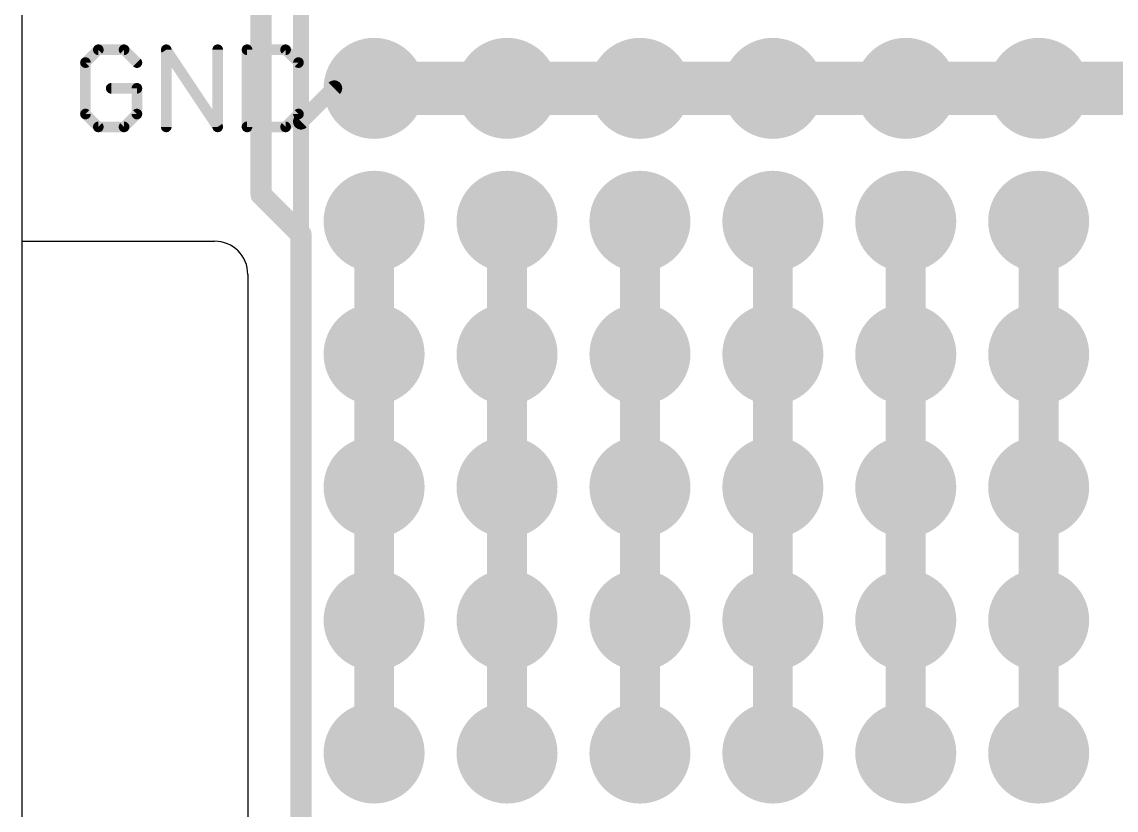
# Model space of a CAD drawing. Extents: x 0 to 65, y 0 to 56.5.
# Drawn here: x 0 to 20.91, y 25.58 to 40.64 of the extents above; entities that cross this region are included whole.
import ezdxf

# ---------------------------------------------------------------- set-up
doc = ezdxf.new("R2010")
doc.units = 0
for name, color, linetype in [('1', 12, 'CONTINUOUS'), ('16', 132, 'CONTINUOUS'), ('18', 110, 'CONTINUOUS'), ('20', 40, 'CONTINUOUS'), ('21', 253, 'CONTINUOUS'), ('30', 253, 'CONTINUOUS')]:
    doc.layers.add(name, color=color, linetype=linetype)

# ---------------------------------------------------------------- blocks, each defined once
blk = doc.blocks.new('RECT')
blk.add_solid([(-0.5, -0.5), (0.5, -0.5), (-0.5, 0.5), (0.5, 0.5)])
blk = doc.blocks.new('ROUNDV')
at = {"const_width": 0.5}
blk.add_lwpolyline([(0, -0.25, 1), (0, 0.25, 1), (0, -0.25)], format="xyb", dxfattribs=at)

msp = doc.modelspace()

# ---------------------------------------------------------------- linework, layer by layer
at = {"layer": '1', "const_width": 0.3048}
for points in [[(5.334, 38.735), (5.334, 43.688)], [(5.334, 38.735), (5.969, 39.37)], [(5.969, 39.37), (6.731, 39.37)], [(5.334, 19.304), (5.334, 38.735)]]:
    msp.add_lwpolyline(points, dxfattribs=at)
at = {"layer": '1', "const_width": 0.1524}
for points in [[(5.969, 39.4462, 1), (5.969, 39.2938)], [(6.0229, 39.3161, 1), (5.9151, 39.4239)], [(6.731, 39.2938, 1), (6.731, 39.4462)], [(5.4102, 38.735, 1), (5.2578, 38.735)], [(5.2801, 38.7889, 1), (5.3879, 38.6811)], [(5.2578, 38.735, 1), (5.4102, 38.735)]]:
    msp.add_lwpolyline(points, format="xyb", dxfattribs=at)
at = {"layer": '16'}
for points, const_width in [([(4.572, 43.942), (4.572, 37.338)], 0.4064), ([(9.271, 39.37), (6.731, 39.37)], 0.8128), ([(11.811, 39.37), (9.271, 39.37)], 0.8128), ([(14.351, 39.37), (11.811, 39.37)], 0.8128), ([(16.891, 39.37), (14.351, 39.37)], 0.8128), ([(19.431, 39.37), (16.891, 39.37)], 0.8128), ([(21.971, 39.37), (19.431, 39.37)], 0.8128), ([(4.572, 37.338), (5.334, 36.576)], 0.4064), ([(6.731, 36.83), (6.731, 34.29)], 0.6096), ([(9.271, 36.83), (9.271, 34.29)], 0.6096), ([(11.811, 36.83), (11.811, 34.29)], 0.6096), ([(14.351, 36.83), (14.351, 34.29)], 0.6096), ([(16.891, 36.83), (16.891, 34.29)], 0.6096), ([(19.431, 36.83), (19.431, 34.29)], 0.6096), ([(5.334, 19.558), (5.334, 36.576)], 0.4064), ([(6.731, 34.29), (6.731, 31.75)], 0.6096), ([(9.271, 34.29), (9.271, 31.75)], 0.6096), ([(11.811, 34.29), (11.811, 31.75)], 0.6096), ([(14.351, 34.29), (14.351, 31.75)], 0.6096), ([(16.891, 34.29), (16.891, 31.75)], 0.6096), ([(19.431, 34.29), (19.431, 31.75)], 0.6096), ([(6.731, 31.75), (6.731, 29.21)], 0.6096), ([(9.271, 31.75), (9.271, 29.21)], 0.6096), ([(11.811, 31.75), (11.811, 29.21)], 0.6096), ([(14.351, 31.75), (14.351, 29.21)], 0.6096), ([(16.891, 31.75), (16.891, 29.21)], 0.6096), ([(19.431, 31.75), (19.431, 29.21)], 0.6096), ([(6.731, 29.21), (6.731, 26.67)], 0.6096), ([(9.271, 29.21), (9.271, 26.67)], 0.6096), ([(11.811, 29.21), (11.811, 26.67)], 0.6096), ([(14.351, 29.21), (14.351, 26.67)], 0.6096), ([(16.891, 29.21), (16.891, 26.67)], 0.6096), ([(19.431, 29.21), (19.431, 26.67)], 0.6096)]:
    msp.add_lwpolyline(points, dxfattribs=dict(at, const_width=const_width))
for points, const_width in [([(6.731, 39.5732, 1), (6.731, 39.1668)], 0.4064), ([(9.271, 39.5732, 1), (9.271, 39.1668)], 0.4064), ([(9.271, 39.1668, 1), (9.271, 39.5732)], 0.4064), ([(11.811, 39.5732, 1), (11.811, 39.1668)], 0.4064), ([(11.811, 39.1668, 1), (11.811, 39.5732)], 0.4064), ([(14.351, 39.5732, 1), (14.351, 39.1668)], 0.4064), ([(14.351, 39.1668, 1), (14.351, 39.5732)], 0.4064), ([(16.891, 39.5732, 1), (16.891, 39.1668)], 0.4064), ([(16.891, 39.1668, 1), (16.891, 39.5732)], 0.4064), ([(19.431, 39.5732, 1), (19.431, 39.1668)], 0.4064), ([(19.431, 39.1668, 1), (19.431, 39.5732)], 0.4064), ([(4.4704, 37.338, 1), (4.6736, 37.338)], 0.2032), ([(4.6438, 37.4098, 1), (4.5002, 37.2662)], 0.2032), ([(6.8834, 36.83, 1), (6.5786, 36.83)], 0.3048), ([(9.4234, 36.83, 1), (9.1186, 36.83)], 0.3048), ([(11.9634, 36.83, 1), (11.6586, 36.83)], 0.3048), ([(14.5034, 36.83, 1), (14.1986, 36.83)], 0.3048), ([(17.0434, 36.83, 1), (16.7386, 36.83)], 0.3048), ([(19.5834, 36.83, 1), (19.2786, 36.83)], 0.3048), ([(5.4356, 36.576, 1), (5.2324, 36.576)], 0.2032), ([(5.2622, 36.5042, 1), (5.4058, 36.6478)], 0.2032), ([(6.8834, 34.29, 1), (6.5786, 34.29)], 0.3048), ([(9.4234, 34.29, 1), (9.1186, 34.29)], 0.3048), ([(11.9634, 34.29, 1), (11.6586, 34.29)], 0.3048), ([(14.5034, 34.29, 1), (14.1986, 34.29)], 0.3048), ([(17.0434, 34.29, 1), (16.7386, 34.29)], 0.3048), ([(19.5834, 34.29, 1), (19.2786, 34.29)], 0.3048), ([(6.5786, 34.29, 1), (6.8834, 34.29)], 0.3048), ([(9.1186, 34.29, 1), (9.4234, 34.29)], 0.3048), ([(11.6586, 34.29, 1), (11.9634, 34.29)], 0.3048), ([(14.1986, 34.29, 1), (14.5034, 34.29)], 0.3048), ([(16.7386, 34.29, 1), (17.0434, 34.29)], 0.3048), ([(19.2786, 34.29, 1), (19.5834, 34.29)], 0.3048), ([(6.8834, 31.75, 1), (6.5786, 31.75)], 0.3048), ([(9.4234, 31.75, 1), (9.1186, 31.75)], 0.3048), ([(11.9634, 31.75, 1), (11.6586, 31.75)], 0.3048), ([(14.5034, 31.75, 1), (14.1986, 31.75)], 0.3048), ([(17.0434, 31.75, 1), (16.7386, 31.75)], 0.3048), ([(19.5834, 31.75, 1), (19.2786, 31.75)], 0.3048), ([(6.5786, 31.75, 1), (6.8834, 31.75)], 0.3048), ([(9.1186, 31.75, 1), (9.4234, 31.75)], 0.3048), ([(11.6586, 31.75, 1), (11.9634, 31.75)], 0.3048), ([(14.1986, 31.75, 1), (14.5034, 31.75)], 0.3048), ([(16.7386, 31.75, 1), (17.0434, 31.75)], 0.3048), ([(19.2786, 31.75, 1), (19.5834, 31.75)], 0.3048), ([(6.8834, 29.21, 1), (6.5786, 29.21)], 0.3048), ([(9.4234, 29.21, 1), (9.1186, 29.21)], 0.3048), ([(11.9634, 29.21, 1), (11.6586, 29.21)], 0.3048), ([(14.5034, 29.21, 1), (14.1986, 29.21)], 0.3048), ([(17.0434, 29.21, 1), (16.7386, 29.21)], 0.3048), ([(19.5834, 29.21, 1), (19.2786, 29.21)], 0.3048), ([(6.5786, 29.21, 1), (6.8834, 29.21)], 0.3048), ([(9.1186, 29.21, 1), (9.4234, 29.21)], 0.3048), ([(11.6586, 29.21, 1), (11.9634, 29.21)], 0.3048), ([(14.1986, 29.21, 1), (14.5034, 29.21)], 0.3048), ([(16.7386, 29.21, 1), (17.0434, 29.21)], 0.3048), ([(19.2786, 29.21, 1), (19.5834, 29.21)], 0.3048), ([(6.5786, 26.67, 1), (6.8834, 26.67)], 0.3048), ([(9.1186, 26.67, 1), (9.4234, 26.67)], 0.3048), ([(11.6586, 26.67, 1), (11.9634, 26.67)], 0.3048), ([(14.1986, 26.67, 1), (14.5034, 26.67)], 0.3048), ([(16.7386, 26.67, 1), (17.0434, 26.67)], 0.3048), ([(19.2786, 26.67, 1), (19.5834, 26.67)], 0.3048)]:
    msp.add_lwpolyline(points, format="xyb", dxfattribs=dict(at, const_width=const_width))
at = {"layer": '20'}
for p, q in [((0, 53.5), (0, 3)), ((0, 36.449), (3.683, 36.449)), ((4.318, 35.814), (4.318, 20.193))]:
    msp.add_line(p, q, dxfattribs=at)
msp.add_arc((3.683, 35.814), 0.635, 0, 90, dxfattribs=at)
at = {"layer": '21'}
for points, const_width in [([(1.4609, 40.1079), (1.2152, 39.8621)], 0.2032), ([(1.9524, 40.1079), (1.4609, 40.1079)], 0.2032), ([(2.1982, 39.8621), (1.9524, 40.1079)], 0.2032), ([(2.7588, 38.6334), (2.7588, 40.1079)], 0.2032), ([(2.7588, 40.1079), (3.7418, 38.6334)], 0.2032), ([(3.7418, 38.6334), (3.7418, 40.1079)], 0.2032), ([(4.3024, 40.1079), (4.3024, 38.6334)], 0.2032), ([(5.0396, 40.1079), (4.3024, 40.1079)], 0.2032), ([(5.2854, 39.8621), (5.0396, 40.1079)], 0.2032), ([(1.2152, 39.8621), (1.2152, 38.8791)], 0.2032), ([(5.2854, 38.8791), (5.2854, 39.8621)], 0.2032), ([(6.731, 39.37), (62.865, 39.37)], 0.8128), ([(2.1982, 39.3706), (1.7067, 39.3706)], 0.2032), ([(2.1982, 38.8791), (2.1982, 39.3706)], 0.2032), ([(1.2152, 38.8791), (1.4609, 38.6334)], 0.2032), ([(1.9524, 38.6334), (2.1982, 38.8791)], 0.2032), ([(5.0396, 38.6334), (5.2854, 38.8791)], 0.2032), ([(1.4609, 38.6334), (1.9524, 38.6334)], 0.2032), ([(4.3024, 38.6334), (5.0396, 38.6334)], 0.2032), ([(6.731, 36.83), (6.731, 26.416)], 0.6096), ([(9.271, 36.83), (9.271, 26.416)], 0.6096), ([(11.811, 36.83), (11.811, 26.416)], 0.6096), ([(14.351, 36.83), (14.351, 26.416)], 0.6096), ([(16.891, 36.83), (16.891, 26.416)], 0.6096), ([(19.431, 36.83), (19.431, 26.416)], 0.6096)]:
    msp.add_lwpolyline(points, dxfattribs=dict(at, const_width=const_width))
for points, const_width in [([(1.4609, 40.1587, 1), (1.4609, 40.0571)], 0.1016), ([(1.4969, 40.0719, 1), (1.425, 40.1438)], 0.1016), ([(1.9883, 40.1438, 1), (1.9165, 40.0719)], 0.1016), ([(1.9524, 40.0571, 1), (1.9524, 40.1587)], 0.1016), ([(2.8096, 40.1079, 1), (2.708, 40.1079)], 0.1016), ([(2.8011, 40.136, 1), (2.7165, 40.0797)], 0.1016), ([(3.7926, 40.1079, 1), (3.691, 40.1079)], 0.1016), ([(4.3532, 40.1079, 1), (4.2516, 40.1079)], 0.1016), ([(4.3024, 40.1587, 1), (4.3024, 40.0571)], 0.1016), ([(5.0756, 40.1438, 1), (5.0037, 40.0719)], 0.1016), ([(5.0396, 40.0571, 1), (5.0396, 40.1587)], 0.1016), ([(1.266, 39.8621, 1), (1.1644, 39.8621)], 0.1016), ([(1.1793, 39.898, 1), (1.2511, 39.8262)], 0.1016), ([(2.1622, 39.8262, 1), (2.2341, 39.898)], 0.1016), ([(5.3362, 39.8621, 1), (5.2346, 39.8621)], 0.1016), ([(5.2495, 39.8262, 1), (5.3213, 39.898)], 0.1016), ([(6.731, 39.5732, 1), (6.731, 39.1668)], 0.4064), ([(1.7067, 39.4214, 1), (1.7067, 39.3198)], 0.1016), ([(2.249, 39.3706, 1), (2.1474, 39.3706)], 0.1016), ([(2.1982, 39.3198, 1), (2.1982, 39.4214)], 0.1016), ([(1.2511, 38.9151, 1), (1.1793, 38.8432)], 0.1016), ([(1.1644, 38.8791, 1), (1.266, 38.8791)], 0.1016), ([(2.1474, 38.8791, 1), (2.249, 38.8791)], 0.1016), ([(2.2341, 38.8432, 1), (2.1622, 38.9151)], 0.1016), ([(5.2346, 38.8791, 1), (5.3362, 38.8791)], 0.1016), ([(5.3213, 38.8432, 1), (5.2495, 38.9151)], 0.1016), ([(1.4609, 38.6842, 1), (1.4609, 38.5826)], 0.1016), ([(1.425, 38.5975, 1), (1.4969, 38.6693)], 0.1016), ([(1.9165, 38.6693, 1), (1.9883, 38.5975)], 0.1016), ([(1.9524, 38.5826, 1), (1.9524, 38.6842)], 0.1016), ([(3.6995, 38.6052, 1), (3.784, 38.6616)], 0.1016), ([(4.3024, 38.6842, 1), (4.3024, 38.5826)], 0.1016), ([(5.0037, 38.6693, 1), (5.0756, 38.5975)], 0.1016), ([(5.0396, 38.5826, 1), (5.0396, 38.6842)], 0.1016), ([(2.708, 38.6334, 1), (2.8096, 38.6334)], 0.1016), ([(3.691, 38.6334, 1), (3.7926, 38.6334)], 0.1016), ([(4.2516, 38.6334, 1), (4.3532, 38.6334)], 0.1016), ([(6.8834, 36.83, 1), (6.5786, 36.83)], 0.3048), ([(9.4234, 36.83, 1), (9.1186, 36.83)], 0.3048), ([(11.9634, 36.83, 1), (11.6586, 36.83)], 0.3048), ([(14.5034, 36.83, 1), (14.1986, 36.83)], 0.3048), ([(17.0434, 36.83, 1), (16.7386, 36.83)], 0.3048), ([(19.5834, 36.83, 1), (19.2786, 36.83)], 0.3048), ([(6.5786, 26.416, 1), (6.8834, 26.416)], 0.3048), ([(9.1186, 26.416, 1), (9.4234, 26.416)], 0.3048), ([(11.6586, 26.416, 1), (11.9634, 26.416)], 0.3048), ([(14.1986, 26.416, 1), (14.5034, 26.416)], 0.3048), ([(16.7386, 26.416, 1), (17.0434, 26.416)], 0.3048), ([(19.2786, 26.416, 1), (19.5834, 26.416)], 0.3048)]:
    msp.add_lwpolyline(points, format="xyb", dxfattribs=dict(at, const_width=const_width))

# ---------------------------------------------------------------- block references
at = {"layer": '18', "xscale": 1.9304, "yscale": 1.9304}
for p in [(6.731, 39.37), (6.731, 39.37), (9.271, 39.37), (9.271, 39.37), (11.811, 39.37), (11.811, 39.37), (14.351, 39.37), (14.351, 39.37), (16.891, 39.37), (16.891, 39.37), (19.431, 39.37), (19.431, 39.37), (6.731, 36.83), (6.731, 36.83), (9.271, 36.83), (9.271, 36.83), (11.811, 36.83), (11.811, 36.83), (14.351, 36.83), (14.351, 36.83), (16.891, 36.83), (16.891, 36.83), (19.431, 36.83), (19.431, 36.83), (6.731, 34.29), (6.731, 34.29), (9.271, 34.29), (9.271, 34.29), (11.811, 34.29), (11.811, 34.29), (14.351, 34.29), (14.351, 34.29), (16.891, 34.29), (16.891, 34.29), (19.431, 34.29), (19.431, 34.29), (6.731, 31.75), (6.731, 31.75), (9.271, 31.75), (9.271, 31.75), (11.811, 31.75), (11.811, 31.75), (14.351, 31.75), (14.351, 31.75), (16.891, 31.75), (16.891, 31.75), (19.431, 31.75), (19.431, 31.75), (6.731, 29.21), (6.731, 29.21), (9.271, 29.21), (9.271, 29.21), (11.811, 29.21), (11.811, 29.21), (14.351, 29.21), (14.351, 29.21), (16.891, 29.21), (16.891, 29.21), (19.431, 29.21), (19.431, 29.21), (6.731, 26.67), (6.731, 26.67), (9.271, 26.67), (9.271, 26.67), (11.811, 26.67), (11.811, 26.67), (14.351, 26.67), (14.351, 26.67), (16.891, 26.67), (16.891, 26.67), (19.431, 26.67), (19.431, 26.67)]:
    msp.add_blockref('ROUNDV', p, dxfattribs=at)
at = {"layer": '30'}
for p, xscale, yscale in [((34.671, 39.37), 56.642, 1.016), ((6.731, 31.6865), 0.762, 10.541), ((9.271, 31.6865), 0.762, 10.541), ((11.811, 31.6865), 0.762, 10.541), ((14.351, 31.6865), 0.762, 10.541), ((16.891, 31.6865), 0.762, 10.541), ((19.431, 31.6865), 0.762, 10.541)]:
    msp.add_blockref('RECT', p, dxfattribs=dict(at, xscale=xscale, yscale=yscale))

doc.saveas('drawing.dxf')
